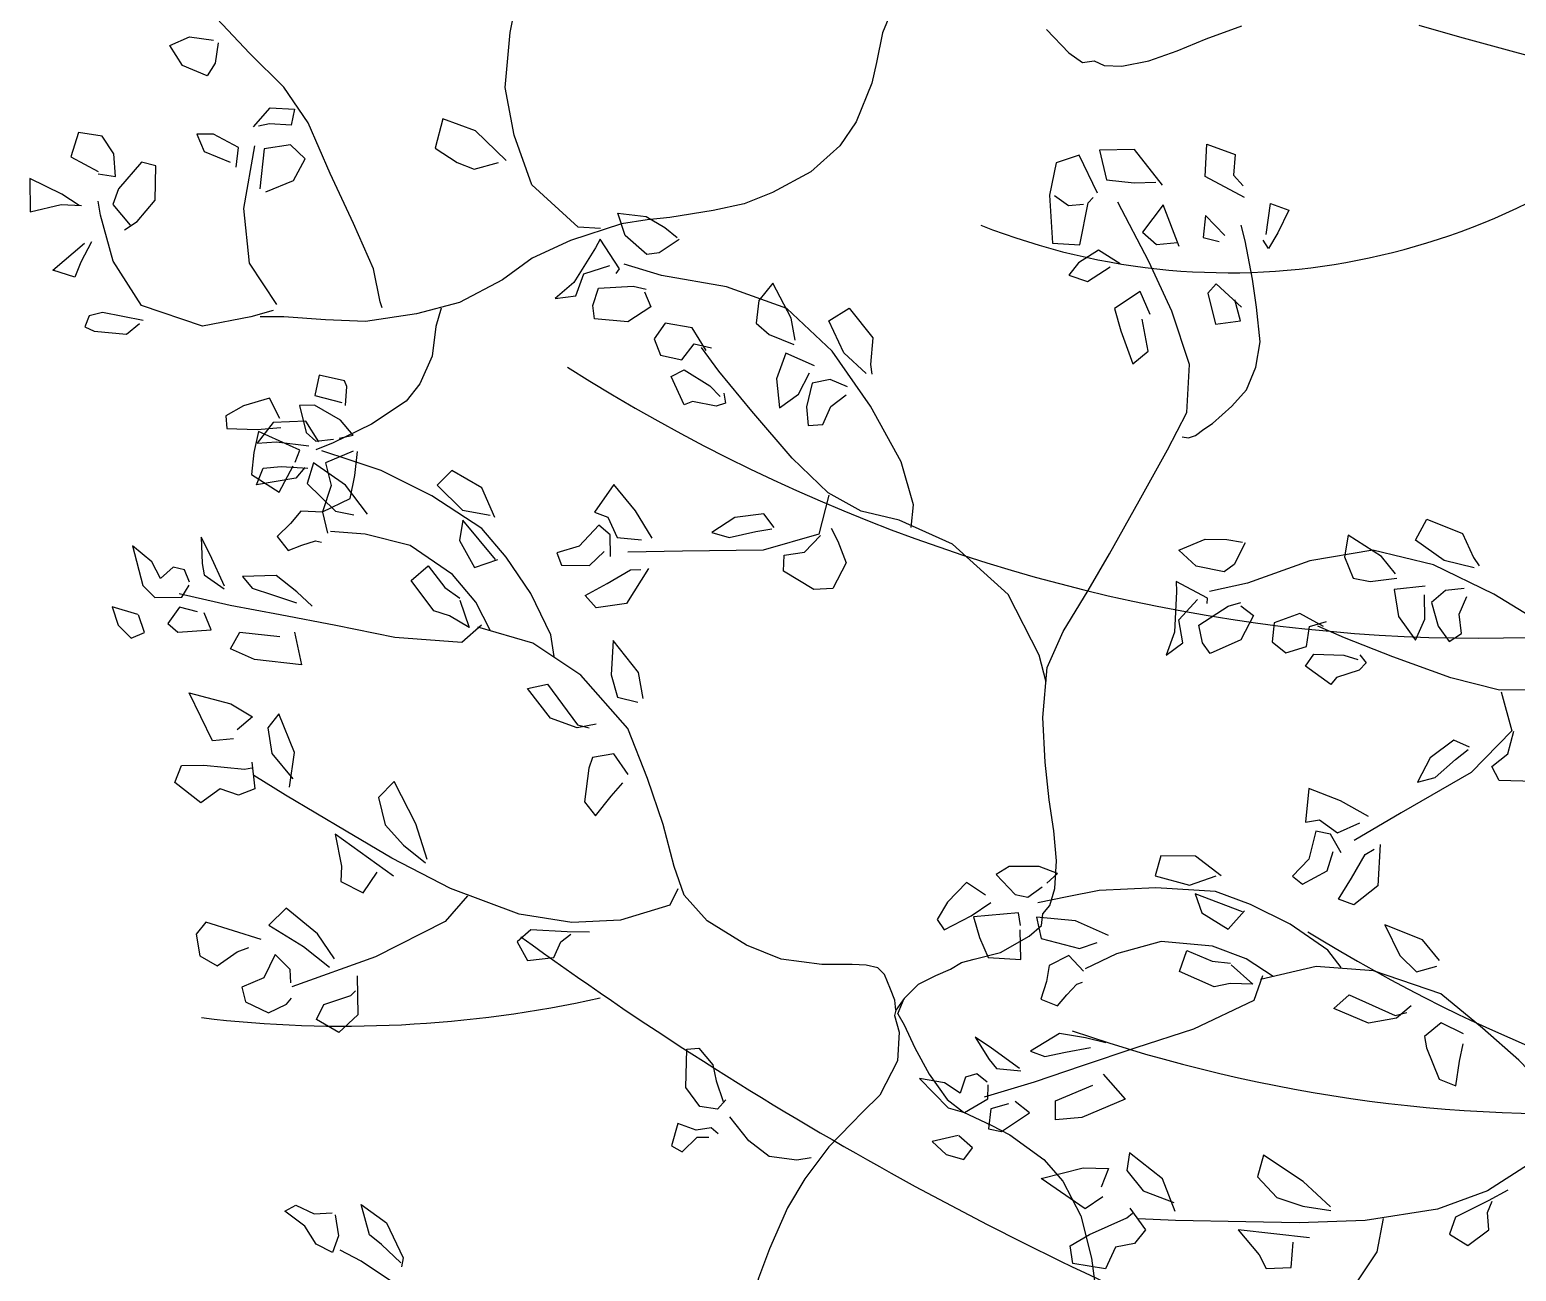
# Model space of a CAD drawing. Header units: millimetres. Extents: x 87938 to 265635, y 330093 to 434310.
# Drawn here: x 233234 to 234988, y 370908 to 372373 of the extents above; entities that cross this region are included whole.
import ezdxf

# ---------------------------------------------------------------- set-up
doc = ezdxf.new("R2010")
doc.units = ezdxf.units.MM

# ---------------------------------------------------------------- blocks, each defined once
blk = doc.blocks.new('A$C02942DF4')
at = {"linetype": 'Continuous'}
for p, q in [((1016.9, 5092), (1025.6, 5135.1)), ((797.1, 5074.4), (765.1, 5108.5)), ((729.9, 5080.8), (746.7, 5088.3)), ((746.7, 5088.3), (766.8, 5085.3)), ((1012.5, 5045.6), (1016.9, 5092)), ((740.7, 5064), (729.9, 5080.8)), ((770.7, 5083.2), (768.2, 5066.1)), ((826.2, 5045.7), (797.1, 5074.4)), ((761.5, 5055.3), (740.7, 5064)), ((768.2, 5066.1), (761.5, 5055.3)), ((846.5, 5015.7), (826.2, 5045.7)), ((1020.3, 5005.4), (1012.5, 5045.6)), ((800.6, 5012.4), (814.7, 5028.4)), ((814.7, 5028.4), (835, 5027.2)), ((835, 5027.2), (832.4, 5013.9)), ((814.1, 5014.8), (804.7, 5012.8)), ((832.4, 5013.9), (814.1, 5014.8)), ((865.1, 4973), (846.5, 5015.7)), ((960.2, 5019), (953.7, 4994.3)), ((987.6, 5008.9), (960.2, 5019)), ((653, 5007.6), (646.6, 4987.1)), ((673, 5004.6), (653, 5007.6)), ((682.9, 4989.7), (673, 5004.6)), ((766.9, 5006.1), (752.9, 5006.3)), ((752.9, 5006.3), (758.9, 4991.5)), ((787.8, 4994.9), (766.9, 5006.1)), ((1013.4, 4984.1), (987.6, 5008.9)), ((1035.1, 4963.4), (1020.3, 5005.4)), ((646.6, 4987.1), (669.7, 4974.6)), ((684.3, 4970.6), (682.9, 4989.7)), ((758.9, 4991.5), (780.8, 4982.6)), ((786, 4978.3), (787.8, 4994.9)), ((809.5, 4993.9), (806, 4960.1)), ((831.7, 4997.2), (809.5, 4993.9)), ((844.1, 4985.5), (831.7, 4997.2)), ((953.7, 4994.3), (972.2, 4982.3)), ((1496.3, 4988.6), (1477.1, 4982)), ((1511.8, 4956.6), (1496.3, 4988.6)), ((1543.1, 4993.4), (1513.4, 4992.8)), ((1513.4, 4992.8), (1519.4, 4967.6)), ((1566.5, 4963.1), (1543.1, 4993.4)), ((1602.6, 4970.4), (1603.9, 4997.8)), ((1603.9, 4997.8), (1627.9, 4989.2)), ((1627.9, 4989.2), (1626.3, 4971.7)), ((706.2, 4982.5), (686.8, 4960)), ((718.2, 4979.4), (706.2, 4982.5)), ((717.7, 4950.6), (718.2, 4979.4)), ((834.3, 4967.2), (844.1, 4985.5)), ((972.2, 4982.3), (986.4, 4976.6)), ((986.4, 4976.6), (1007.1, 4982.3)), ((1477.1, 4982), (1471.3, 4954.9)), ((639.1, 4955.7), (612, 4968.8)), ((612, 4968.8), (612.2, 4940.8)), ((669.7, 4972.9), (684.3, 4970.6)), ((810.9, 4957.5), (834.3, 4967.2)), ((884.9, 4930.8), (865.1, 4973)), ((1074.1, 4927.8), (1035.1, 4963.4)), ((1519.4, 4967.6), (1542.8, 4965.1)), ((1542.8, 4965.1), (1560.9, 4965.7)), ((1635.8, 4952.9), (1602.6, 4970.4)), ((1626.3, 4971.7), (1634.5, 4962.6)), ((653.6, 4946.1), (639.1, 4955.7)), ((686.8, 4960), (682.1, 4947)), ((702.5, 4932.7), (717.7, 4950.6)), ((1471.3, 4954.9), (1473.9, 4914.3)), ((1487.4, 4945.8), (1475.7, 4954.3)), ((1504, 4948.4), (1508.1, 4952.8)), ((612.2, 4940.8), (638.4, 4946.9)), ((638.4, 4946.9), (655.5, 4946.1)), ((682.1, 4947), (696.7, 4929.6)), ((1113.7, 4920.8), (1107.5, 4939.7)), ((1107.5, 4939.7), (1131.6, 4936.9)), ((1131.6, 4936.9), (1147.3, 4927.5)), ((1500.1, 4946.8), (1487.4, 4945.8)), ((1497, 4912.9), (1504, 4948.4)), ((1567.1, 4946.6), (1549.7, 4923.6)), ((1580.6, 4911.5), (1567.1, 4946.6)), ((1602.9, 4937.7), (1600.9, 4919.1)), ((1619.1, 4920.8), (1602.9, 4937.7)), ((1654, 4921.6), (1657.6, 4947.7)), ((1657.6, 4947.7), (1673, 4942.2)), ((1673, 4942.2), (1663.7, 4923.1)), ((691.8, 4925.6), (702.5, 4932.7)), ((901.6, 4892.6), (884.9, 4930.8)), ((1092.9, 4926.6), (1074.1, 4927.8)), ((1147.3, 4927.5), (1157.6, 4919)), ((1549.7, 4923.6), (1561.6, 4913.2)), ((631.5, 4891.7), (658.1, 4914.4)), ((664.1, 4915.5), (655.1, 4898.3)), ((1092.6, 4917.7), (1088.7, 4910.3)), ((1108.9, 4892.6), (1092.6, 4917.7)), ((1132, 4904.9), (1113.7, 4920.8)), ((1159.2, 4917.5), (1142.3, 4906.1)), ((1473.9, 4914.3), (1497, 4912.9)), ((1561.6, 4913.2), (1579.1, 4914.9)), ((1600.9, 4919.1), (1614.3, 4915.7)), ((1655.9, 4909.9), (1651.3, 4916.8)), ((1663.7, 4923.1), (1655.9, 4909.9)), ((1088.7, 4910.3), (1070.5, 4881.3)), ((1142.3, 4906.1), (1132, 4904.9)), ((1512.7, 4908.4), (1495.9, 4897.8)), ((1531, 4896.9), (1512.7, 4908.4)), ((650.1, 4885.7), (631.5, 4891.7)), ((655.1, 4898.3), (650.1, 4885.7)), ((907.2, 4864.9), (901.6, 4892.6)), ((1072.1, 4870), (1078.9, 4888.4)), ((1078.9, 4888.4), (1100.9, 4895.6)), ((1106.2, 4888.9), (1108.9, 4892.6)), ((1144.4, 4887), (1112.9, 4896.5)), ((1199.3, 4877.4), (1144.4, 4887)), ((1495.9, 4897.8), (1487.6, 4887.4)), ((1487.6, 4887.4), (1503.3, 4881.9)), ((1503.3, 4881.9), (1522.6, 4894.5)), ((1070.5, 4881.3), (1054.8, 4867.6)), ((1086.5, 4861.8), (1091.3, 4876.3)), ((1091.3, 4876.3), (1120.5, 4878)), ((1120.5, 4878), (1131.6, 4875.5)), ((1249.9, 4859.3), (1199.3, 4877.4)), ((1238.1, 4880.5), (1226.5, 4865.9)), ((1253.8, 4851), (1238.1, 4880.5)), ((1547.8, 4873.7), (1526.2, 4859.3)), ((1556.3, 4854.1), (1547.8, 4873.7)), ((1611.8, 4880.1), (1604.7, 4872.1)), ((1633.2, 4860.4), (1611.8, 4880.1)), ((909.1, 4859.7), (907.2, 4864.9)), ((1054.8, 4867.6), (1072.1, 4870)), ((1087.8, 4850.7), (1086.5, 4861.8)), ((1130, 4873.2), (1135.3, 4860.7)), ((1226.5, 4865.9), (1224.1, 4846.8)), ((1604.7, 4872.1), (1611.3, 4846)), ((1632.4, 4848.9), (1627.5, 4866.6)), ((662, 4853.2), (658.4, 4843.9)), ((673.3, 4855.9), (662, 4853.2)), ((707.6, 4849.2), (673.3, 4855.9)), ((1115.9, 4848.1), (1087.8, 4850.7)), ((1135.3, 4860.7), (1115.9, 4848.1)), ((1288.3, 4823.3), (1249.9, 4859.3)), ((1256.9, 4832.6), (1253.8, 4851)), ((1285.4, 4849), (1302.5, 4859.6)), ((1298.1, 4822), (1285.4, 4849)), ((1302.5, 4859.6), (1322.6, 4834.5)), ((1526.2, 4859.3), (1531.4, 4840.5)), ((1554.4, 4823.2), (1549.5, 4850.2)), ((1611.3, 4846), (1632.4, 4848.9)), ((658.4, 4843.9), (666.3, 4840.1)), ((666.3, 4840.1), (693.5, 4837.7)), ((693.5, 4837.7), (704.4, 4846.5)), ((1147.6, 4846.9), (1138.1, 4833.8)), ((1170.2, 4843), (1147.6, 4846.9)), ((1182.1, 4823.8), (1170.2, 4843)), ((1224.1, 4846.8), (1235, 4837.5)), ((1235, 4837.5), (1255.9, 4828.9)), ((1531.4, 4840.5), (1541.6, 4812.6)), ((1138.1, 4833.8), (1143.6, 4819.9)), ((1161.4, 4815.9), (1172, 4829.4)), ((1172, 4829.4), (1186.4, 4826.2)), ((1192.8, 4806.6), (1178.2, 4826.4)), ((1320.5, 4777), (1288.3, 4823.3)), ((1322.6, 4834.5), (1320.6, 4812.1)), ((1541.6, 4812.6), (1554.4, 4823.2)), ((1143.6, 4819.9), (1161.4, 4815.9)), ((1249.3, 4821.6), (1241.2, 4800)), ((1273.4, 4811.1), (1249.3, 4821.6)), ((1317, 4804.4), (1298.1, 4822)), ((1320.6, 4812.1), (1321.7, 4803.8)), ((855.9, 4803.2), (852.3, 4786)), ((877.1, 4798.3), (855.9, 4803.2)), ((879.1, 4793.5), (877.1, 4798.3)), ((1152.5, 4802), (1163.5, 4807.5)), ((1163.5, 4778.1), (1152.5, 4802)), ((1163.5, 4807.5), (1185.1, 4794.1)), ((1220.4, 4772.8), (1192.8, 4806.6)), ((1241.2, 4800), (1243.9, 4775.6)), ((1259.7, 4787.1), (1269.2, 4805.1)), ((1286.6, 4799.4), (1271.3, 4796.4)), ((1301.2, 4793.4), (1286.6, 4799.4)), ((852.3, 4786), (875.1, 4780)), ((878, 4777.4), (879.1, 4793.5)), ((1185.1, 4794.1), (1193.7, 4785.2)), ((1196.9, 4787.8), (1198.4, 4779.4)), ((1243.9, 4775.6), (1259.7, 4787.1)), ((1271.3, 4796.4), (1266.5, 4776.4)), ((1287, 4776.6), (1300, 4786.4)), ((792.1, 4777.2), (777.2, 4768.7)), ((814.1, 4783.6), (792.1, 4777.2)), ((822.8, 4766.7), (814.1, 4783.6)), ((852, 4777.8), (839.3, 4777.4)), ((839.3, 4777.4), (844.8, 4754.7)), ((873.9, 4765.2), (852, 4777.8)), ((1170.5, 4780.9), (1163.5, 4778.1)), ((1190.4, 4777), (1170.5, 4780.9)), ((1198.4, 4779.4), (1190.4, 4777)), ((1266.5, 4776.4), (1268.1, 4760.6)), ((1280.4, 4761.4), (1287, 4776.6)), ((1346.5, 4730.1), (1320.5, 4777)), ((777.2, 4768.7), (778.1, 4758.1)), ((817.1, 4763.1), (803.7, 4745.8)), ((844.7, 4764.2), (817.1, 4763.1)), ((855.6, 4746.8), (844.7, 4764.2)), ((884.6, 4752.6), (873.9, 4765.2)), ((1254.5, 4733.2), (1220.4, 4772.8)), ((1268.1, 4760.6), (1280.4, 4761.4)), ((778.1, 4758.1), (803.7, 4757.4)), ((804.9, 4755.6), (800.9, 4737.8)), ((803.7, 4757.4), (823.6, 4759)), ((839.6, 4739.9), (804.9, 4755.6)), ((844.8, 4754.7), (853.2, 4747.5)), ((853.2, 4747.5), (868, 4749.2)), ((872.8, 4749.9), (884.6, 4752.6)), ((800.9, 4737.8), (798.9, 4719.5)), ((803.7, 4745.8), (819.9, 4747)), ((819.9, 4747), (847.3, 4743.6)), ((835.8, 4729.8), (839.6, 4739.9)), ((882.1, 4731.6), (858, 4739.2)), ((884.6, 4739.1), (861.3, 4729.1)), ((886, 4718.6), (888.2, 4738.7)), ((803.2, 4710.8), (808.6, 4724.6)), ((808.6, 4724.6), (823.9, 4726.2)), ((822.1, 4704.6), (833.9, 4726.6)), ((823.9, 4726.2), (846.2, 4724.7)), ((843.8, 4725.3), (836.2, 4716.3)), ((851.2, 4729.2), (845.8, 4711.7)), ((878.2, 4710.5), (851.2, 4729.2)), ((861.3, 4729.1), (866, 4710.2)), ((908.1, 4722.8), (882.1, 4731.6)), ((1284.8, 4704), (1254.5, 4733.2)), ((1356.8, 4693.9), (1346.5, 4730.1)), ((798.9, 4719.5), (822.1, 4704.6)), ((836.2, 4716.3), (803.2, 4710.8)), ((845.8, 4711.7), (869.7, 4688.5)), ((896.5, 4686), (878.2, 4710.5)), ((881.9, 4699.2), (886, 4718.6)), ((950.9, 4701.3), (908.1, 4722.8)), ((967.8, 4722.7), (955.3, 4710.4)), ((993.1, 4708.2), (967.8, 4722.7)), ((1104.3, 4710.9), (1087.9, 4687.6)), ((1122.5, 4688.7), (1104.3, 4710.9)), ((866, 4710.2), (858.8, 4687.8)), ((858.8, 4687.8), (881.9, 4699.2)), ((993, 4673.9), (950.9, 4701.3)), ((955.3, 4710.4), (976.7, 4689.3)), ((1003.9, 4683.2), (993.1, 4708.2)), ((1312.7, 4688.6), (1284.8, 4704)), ((840.4, 4688.5), (831.8, 4678.1)), ((859.1, 4687.7), (840.4, 4688.5)), ((863.3, 4670), (859.1, 4687.7)), ((869.7, 4688.5), (885.2, 4685.5)), ((976.7, 4689.3), (1000, 4685.2)), ((1087.9, 4687.6), (1099.2, 4683.5)), ((1136.5, 4665.6), (1122.5, 4688.7)), ((1230.6, 4686.3), (1206.1, 4683.2)), ((1239.3, 4674.7), (1230.6, 4686.3)), ((1344.6, 4681), (1312.7, 4688.6)), ((1354.7, 4674.7), (1356.8, 4693.9)), ((831.8, 4678.1), (820.4, 4667.1)), ((977.1, 4680.8), (974.2, 4663.9)), ((1004.4, 4647.7), (977.1, 4680.8)), ((1013.4, 4649.8), (993, 4673.9)), ((1091.6, 4676.6), (1074.9, 4659.1)), ((1101.2, 4668.5), (1091.6, 4676.6)), ((1099.2, 4683.5), (1106.9, 4666.4)), ((1206.1, 4683.2), (1186.7, 4670.5)), ((1224, 4671.4), (1237.5, 4673.5)), ((1287.4, 4674.2), (1293.1, 4663.1)), ((1389.6, 4660.7), (1344.6, 4681)), ((1779.7, 4664.1), (1789.5, 4681.7)), ((1789.5, 4681.7), (1819.3, 4669.7)), ((763.9, 4651.6), (756.5, 4666.5)), ((756.5, 4666.5), (757.3, 4644.4)), ((820.4, 4667.1), (829.8, 4655.4)), ((841.4, 4659.8), (852.9, 4663.4)), ((852.9, 4663.4), (857.9, 4662.4)), ((974.2, 4663.9), (986.9, 4641)), ((1101.3, 4650.3), (1101.2, 4668.5)), ((1106.9, 4666.4), (1127.6, 4664.4)), ((1186.7, 4670.5), (1201.5, 4666.4)), ((1201.5, 4666.4), (1224, 4671.4)), ((1264.8, 4653.9), (1278.4, 4668)), ((1293.1, 4663.1), (1300, 4645)), ((1436.4, 4618.2), (1389.6, 4660.7)), ((1580.3, 4655.6), (1602.6, 4665)), ((1602.6, 4665), (1620.9, 4664.5)), ((1620.9, 4664.5), (1634, 4662.3)), ((1636.2, 4661.7), (1627.1, 4643.5)), ((1723.1, 4668.3), (1720.1, 4649.9)), ((1751.2, 4650.3), (1723.1, 4668.3)), ((1804.1, 4646.8), (1779.7, 4664.1)), ((1819.3, 4669.7), (1828.6, 4649.3)), ((715, 4645.8), (698.6, 4659.4)), ((698.6, 4659.4), (707.4, 4625.8)), ((776, 4625.2), (763.9, 4651.6)), ((829.8, 4655.4), (841.4, 4659.8)), ((986.9, 4641), (1006.5, 4647.8)), ((1034.4, 4619), (1013.4, 4649.8)), ((1074.9, 4659.1), (1056.1, 4653.3)), ((1056.1, 4653.3), (1060.1, 4643.1)), ((1083.6, 4642.8), (1096.1, 4654.5)), ((1247.2, 4637.8), (1247.8, 4651.3)), ((1247.8, 4651.3), (1264.8, 4653.9)), ((1594.9, 4642.2), (1580.3, 4655.6)), ((1743.8, 4655.6), (1690.8, 4646.5)), ((1720.1, 4649.9), (1727.4, 4632.1)), ((1794.9, 4643.2), (1743.8, 4655.6)), ((1762.9, 4635.8), (1751.2, 4650.3)), ((1828.6, 4649.3), (1833.6, 4642.5)), ((722.2, 4631.8), (715, 4645.8)), ((732.8, 4641.3), (722.2, 4631.8)), ((742.5, 4638.9), (732.8, 4641.3)), ((746.6, 4628.7), (742.5, 4638.9)), ((757.3, 4644.4), (758.9, 4634.7)), ((933.5, 4630), (947.7, 4642.5)), ((947.7, 4642.5), (961.7, 4624.1)), ((1060.1, 4643.1), (1083.6, 4642.8)), ((1098.6, 4627.4), (1118.2, 4638.9)), ((1133.3, 4640.3), (1114.8, 4610.8)), ((1118.2, 4638.9), (1127.1, 4639.4)), ((1272.8, 4622.5), (1247.2, 4637.8)), ((1300, 4645), (1288.9, 4623.3)), ((1618.7, 4637.4), (1594.9, 4642.2)), ((1627.1, 4643.5), (1618.7, 4637.4)), ((1690.8, 4646.5), (1638.2, 4627.8)), ((1845.7, 4618.6), (1794.9, 4643.2)), ((1829.2, 4640.8), (1804.1, 4646.8)), ((707.4, 4625.8), (717.3, 4615.7)), ((740.2, 4616), (746.4, 4626.2)), ((758.9, 4634.7), (775.9, 4623)), ((819.7, 4634.4), (791.3, 4633.4)), ((791.3, 4633.4), (799.5, 4623.5)), ((799.5, 4623.5), (816.5, 4618.1)), ((837.1, 4620.5), (819.7, 4634.4)), ((952.4, 4604.4), (933.5, 4630)), ((961.7, 4624.1), (974.4, 4615.2)), ((1080.1, 4617.5), (1098.6, 4627.4)), ((1288.9, 4623.3), (1272.8, 4622.5)), ((1604.6, 4615.3), (1578.1, 4629.1)), ((1578.1, 4629.1), (1578.3, 4620.7)), ((1638.2, 4627.8), (1606.2, 4620.7)), ((1727.4, 4632.1), (1741.5, 4629.3)), ((1741.5, 4629.3), (1764, 4632.1)), ((1787.9, 4625.2), (1761.7, 4622.5)), ((1820.8, 4623.4), (1805.1, 4621.5)), ((717.3, 4615.7), (740.2, 4616)), ((781, 4609.1), (738, 4618.8)), ((816.5, 4618.1), (836.8, 4611.2)), ((849.9, 4608.3), (837.1, 4620.5)), ((974.3, 4613.6), (982.2, 4590.5)), ((1051.1, 4584.3), (1034.4, 4619)), ((1089.2, 4606.9), (1080.1, 4617.5)), ((1114.8, 4610.8), (1089.2, 4606.9)), ((1462.7, 4567), (1436.4, 4618.2)), ((1578.3, 4620.7), (1576.7, 4586.6)), ((1580.5, 4596.9), (1596.2, 4614)), ((1604.1, 4610.8), (1604.6, 4615.3)), ((1621.9, 4608.3), (1632.7, 4611.6)), ((1761.7, 4622.5), (1765.4, 4599.7)), ((1787.8, 4597.5), (1787.3, 4617.9)), ((1805.1, 4621.5), (1793.3, 4611.4)), ((1793.3, 4611.4), (1798.9, 4591.6)), ((1816.7, 4601.8), (1823.2, 4616.7)), ((1891.3, 4590.6), (1845.7, 4618.6)), ((703.2, 4601.3), (681.5, 4607.8)), ((681.5, 4607.8), (686.5, 4592.3)), ((708.6, 4586.3), (703.6, 4601)), ((738.2, 4607.6), (728.3, 4593.7)), ((753.3, 4603.7), (738.2, 4607.6)), ((764.8, 4588.6), (759, 4602.8)), ((823.1, 4601.2), (781, 4609.1)), ((869.9, 4592.2), (823.1, 4601.2)), ((965.8, 4600.2), (952.4, 4604.4)), ((982.2, 4590.5), (965.8, 4600.2)), ((1597.3, 4592.4), (1621.9, 4608.3)), ((1632.6, 4608.8), (1643.3, 4600.5)), ((1643.3, 4600.5), (1632.6, 4580)), ((1682.3, 4602.3), (1660.8, 4594.5)), ((1702.2, 4591.3), (1682.3, 4602.3)), ((1765.4, 4599.7), (1779.7, 4579.7)), ((1818.5, 4585.3), (1816.7, 4601.8)), ((686.5, 4592.3), (697.4, 4581.4)), ((697.4, 4581.4), (708.6, 4586.3)), ((728.3, 4593.7), (736.7, 4586.5)), ((736.7, 4586.5), (764.8, 4588.6)), ((781.1, 4572.6), (788.9, 4586.6)), ((788.9, 4586.6), (822.8, 4582.8)), ((835, 4586.5), (840.9, 4558.9)), ((919.7, 4582), (869.9, 4592.2)), ((992.6, 4592.5), (976.1, 4577.9)), ((1576.7, 4586.6), (1569.8, 4567)), ((1583.7, 4577.5), (1580.5, 4596.9)), ((1600.3, 4577.4), (1597.3, 4592.4)), ((1660.8, 4594.5), (1658.9, 4578.5)), ((1688, 4574.3), (1690.6, 4591.3)), ((1690.6, 4591.3), (1704.7, 4595.6)), ((1720, 4581.7), (1697.5, 4591.7)), ((1779.7, 4579.7), (1787.8, 4597.5)), ((1798.9, 4591.6), (1808.1, 4578.6)), ((1808.1, 4578.6), (1818.5, 4585.3)), ((976.1, 4577.9), (919.7, 4582)), ((1053.8, 4566.1), (1051.1, 4584.3)), ((1103.6, 4579.5), (1101.9, 4550.5)), ((1124.9, 4552.6), (1103.6, 4579.5)), ((1569.8, 4567), (1583.7, 4577.5)), ((1606.8, 4568.4), (1600.3, 4577.4)), ((1632.6, 4580), (1606.8, 4568.4)), ((1658.9, 4578.5), (1670.5, 4569.1)), ((1670.5, 4569.1), (1688, 4574.3)), ((1760.7, 4565.8), (1720, 4581.7)), ((801.3, 4563.4), (781.1, 4572.6)), ((840.9, 4558.9), (801.3, 4563.4)), ((1468.6, 4544.3), (1462.7, 4567)), ((1687.2, 4557.8), (1694, 4568)), ((1694, 4568), (1719.4, 4567)), ((1719.4, 4567), (1731.2, 4563.5)), ((1738.2, 4560.7), (1732.4, 4554.6)), ((1732.8, 4567.3), (1738.2, 4560.7)), ((1809.7, 4548), (1760.7, 4565.8)), ((1101.9, 4550.5), (1107.4, 4531.6)), ((1128.8, 4530.6), (1124.9, 4552.6)), ((1708.4, 4542.4), (1687.2, 4557.8)), ((1713.2, 4548.3), (1708.4, 4542.4)), ((1732.4, 4554.6), (1713.2, 4548.3)), ((1850.5, 4537.6), (1809.7, 4548)), ((765.9, 4495), (746.3, 4535.5)), ((746.3, 4535.5), (781.5, 4526.1)), ((1031.4, 4539.1), (1048.4, 4542.8)), ((1050.7, 4514), (1031.4, 4539.1)), ((1048.4, 4542.8), (1073.6, 4508.5)), ((1882.4, 4537.8), (1850.5, 4537.6)), ((781.5, 4526.1), (799.8, 4515.1)), ((1107.4, 4531.6), (1124.5, 4527.4)), ((799.8, 4515.1), (786.7, 4504.3)), ((821.8, 4517.7), (812.5, 4506)), ((835.2, 4485.1), (821.8, 4517.7)), ((1073.4, 4506), (1050.7, 4514)), ((812.5, 4506), (816, 4484.3)), ((1089.3, 4509), (1073.4, 4506)), ((1073.6, 4508.5), (1083.3, 4505.9)), ((1857.7, 4484), (1862.6, 4503.1)), ((783.8, 4496.5), (765.9, 4495)), ((831, 4455.9), (835.2, 4485.1)), ((1812, 4495.5), (1792.2, 4480.7)), ((1825.3, 4489.6), (1812, 4495.5)), ((1813.6, 4479.3), (1824.3, 4487.7)), ((734.3, 4459.9), (739.8, 4474.1)), ((739.8, 4474.1), (758.6, 4474.4)), ((758.6, 4474.4), (792.9, 4471.1)), ((799.1, 4477), (801.6, 4454.5)), ((816, 4484.3), (833.6, 4462.9)), ((1086.3, 4480.9), (1083.2, 4471.8)), ((1104.2, 4484), (1086.3, 4480.9)), ((1116.3, 4466.6), (1104.2, 4484)), ((1792.2, 4480.7), (1781.6, 4460.2)), ((1796.4, 4463.9), (1813.6, 4479.3)), ((1844.2, 4473.4), (1857.7, 4484)), ((1850.3, 4461.4), (1844.2, 4473.4)), ((756.3, 4442.7), (734.3, 4459.9)), ((792.9, 4471.1), (799.1, 4472.3)), ((827.5, 4449.1), (800.7, 4465.8)), ((919.1, 4460.6), (905.9, 4447.2)), ((937.4, 4424.9), (919.1, 4460.6)), ((1083.2, 4471.8), (1079.5, 4443.5)), ((1781.6, 4460.2), (1796.4, 4463.9)), ((1880.1, 4460.6), (1850.3, 4461.4)), ((772.5, 4454.4), (756.3, 4442.7)), ((787.9, 4449.2), (772.5, 4454.4)), ((801.6, 4454.5), (787.9, 4449.2)), ((878.6, 4418.8), (827.5, 4449.1)), ((1088.9, 4431.8), (1102, 4448.4)), ((1102, 4448.4), (1111.7, 4459.5)), ((1689.9, 4454.8), (1687.1, 4426.4)), ((1716.7, 4444.4), (1689.9, 4454.8)), ((905.9, 4447.2), (911.4, 4424)), ((1079.5, 4443.5), (1088.9, 4431.8)), ((1740.2, 4431.2), (1716.7, 4444.4)), ((911.4, 4424), (926.9, 4406.9)), ((946.8, 4394.8), (937.4, 4424.9)), ((1687.1, 4426.4), (1699, 4428.4)), ((1699, 4428.4), (1714, 4417.3)), ((1714, 4417.3), (1733, 4425.7)), ((918.5, 4380.9), (869.5, 4416.3)), ((869.5, 4416.3), (874.7, 4389.3)), ((917.2, 4396), (878.6, 4418.8)), ((1695.7, 4418.7), (1689.8, 4395.3)), ((1708.1, 4416.3), (1695.7, 4418.7)), ((1717.1, 4400.6), (1708.1, 4416.3)), ((926.9, 4406.9), (945.6, 4392.1)), ((1565.3, 4398), (1560.4, 4381.1)), ((1594.4, 4397.8), (1565.3, 4398)), ((1616.1, 4381.3), (1594.4, 4397.8)), ((1705.4, 4385.3), (1710.5, 4401.7)), ((1726, 4379.3), (1737.4, 4399)), ((1737.4, 4399), (1744.9, 4403.7)), ((1749.9, 4407.6), (1748.2, 4372.8)), ((874.7, 4389.3), (874.1, 4376.4)), ((966.6, 4370.4), (917.2, 4396)), ((1437.3, 4389), (1426.5, 4382.4)), ((1462.6, 4388.9), (1437.3, 4389)), ((1478.1, 4383.2), (1462.6, 4388.9)), ((1689.8, 4395.3), (1676.2, 4380.9)), ((1684.7, 4374.1), (1705.4, 4385.3)), ((874.1, 4376.4), (892.9, 4366.8)), ((892.9, 4366.8), (904.7, 4384.3)), ((1401.5, 4375.5), (1385.5, 4359.1)), ((1417.3, 4365), (1401.5, 4375.5)), ((1426.5, 4382.4), (1442.4, 4365.4)), ((1469.2, 4375), (1478.1, 4383.2)), ((1560.4, 4381.1), (1589.4, 4373.3)), ((1589.4, 4373.3), (1611.7, 4381.1)), ((1676.2, 4380.9), (1684.7, 4374.1)), ((1714.8, 4361.6), (1726, 4379.3)), ((1748.2, 4372.8), (1727.9, 4356.8)), ((1024.4, 4348.8), (966.6, 4370.4)), ((1158.2, 4370.3), (1151.4, 4356.4)), ((1442.4, 4365.4), (1453.2, 4363.2)), ((1453.2, 4363.2), (1465.3, 4372)), ((1486.2, 4363.6), (1461.5, 4358.4)), ((1513.2, 4368.7), (1486.2, 4363.6)), ((1561.1, 4371), (1513.2, 4368.7)), ((1611.2, 4367.9), (1561.1, 4371)), ((1634, 4350.7), (1594, 4366)), ((1594, 4366), (1599.7, 4349.9)), ((1640.8, 4356.9), (1611.2, 4367.9)), ((1727.9, 4356.8), (1714.8, 4361.6)), ((828.1, 4353.9), (813.4, 4339.5)), ((854.5, 4332.4), (828.1, 4353.9)), ((1068.7, 4341.7), (1024.4, 4348.8)), ((1151.4, 4356.4), (1109.8, 4343.9)), ((1385.5, 4359.1), (1376.7, 4344.3)), ((1382.6, 4335.6), (1405.3, 4347.5)), ((1405.3, 4347.5), (1421.8, 4358.7)), ((1445.2, 4350), (1407.2, 4346.6)), ((1446.9, 4339.3), (1445.2, 4350)), ((1599.7, 4349.9), (1622, 4336.2)), ((1622, 4336.2), (1635.7, 4351.8)), ((1674.2, 4340.5), (1640.8, 4356.9)), ((760.3, 4342), (752.1, 4332.1)), ((807.1, 4327.6), (760.3, 4342)), ((813.4, 4339.5), (842.8, 4321.7)), ((1034.4, 4335.6), (1022.8, 4325.5)), ((1065, 4334), (1034.4, 4335.6)), ((1109.8, 4343.9), (1068.7, 4341.7)), ((1376.7, 4344.3), (1382.6, 4335.6)), ((1407.2, 4346.6), (1412.5, 4329.1)), ((1447.2, 4310.6), (1446.7, 4335.6)), ((1493.2, 4343.3), (1460.5, 4346.3)), ((1460.5, 4346.3), (1464.4, 4328.4)), ((1521.2, 4331), (1493.2, 4343.3)), ((1705.8, 4318.4), (1674.2, 4340.5)), ((1785.7, 4327.1), (1754, 4340)), ((1754, 4340), (1766.7, 4313.9)), ((752.1, 4332.1), (755.2, 4313.8)), ((868.7, 4311.3), (854.5, 4332.4)), ((1022.8, 4325.5), (1031.5, 4309.7)), ((1053.6, 4312.2), (1059.6, 4325.5)), ((1059.6, 4325.5), (1068, 4332.1)), ((1083.8, 4333.7), (1065, 4334)), ((1412.5, 4329.1), (1419.7, 4312.2)), ((1464.4, 4328.4), (1496.6, 4320)), ((1496.6, 4320), (1511.6, 4325)), ((1799.9, 4309.9), (1785.7, 4327.1)), ((755.2, 4313.8), (769.9, 4305.3)), ((769.9, 4305.3), (786.8, 4317)), ((786.8, 4317), (796.7, 4320.9)), ((818.8, 4314.9), (809.2, 4295.3)), ((831.5, 4302.2), (818.8, 4314.9)), ((842.8, 4321.7), (864.5, 4304.2)), ((1031.5, 4309.7), (1053.6, 4312.2)), ((1419.7, 4312.2), (1447.2, 4310.6)), ((1487.8, 4314), (1471.1, 4305.5)), ((1500.1, 4300.7), (1487.8, 4314)), ((1580.9, 4300.4), (1587.2, 4318.2)), ((1587.2, 4318.2), (1608.4, 4309.2)), ((1717.2, 4303.9), (1705.8, 4318.4)), ((1766.7, 4313.9), (1780.7, 4300.2)), ((832.1, 4290.9), (831.5, 4302.2)), ((887.8, 4297), (888.5, 4264)), ((1471.1, 4305.5), (1468.7, 4292.2)), ((1610, 4287.5), (1580.9, 4300.4)), ((1608.4, 4309.2), (1623.8, 4307.6)), ((1624.5, 4306.1), (1642.8, 4289.9)), ((1780.7, 4300.2), (1797.7, 4304.9)), ((809.2, 4295.3), (790.8, 4287.3)), ((790.8, 4287.3), (793.7, 4275)), ((1468.7, 4292.2), (1464.2, 4277.1)), ((1486.1, 4281), (1494.3, 4289.8)), ((1494.3, 4289.8), (1499.2, 4291.5)), ((1623.7, 4290.3), (1610, 4287.5)), ((1642.8, 4289.9), (1623.7, 4290.3)), ((1650.8, 4296.8), (1643.7, 4276)), ((793.7, 4275), (813.2, 4265.6)), ((813.2, 4265.6), (828.4, 4273)), ((828.4, 4273), (832.5, 4278.2)), ((853.7, 4260.2), (859.8, 4272.6)), ((859.8, 4272.6), (882.5, 4280.3)), ((882.5, 4280.3), (886.6, 4284.2)), ((1464.2, 4277.1), (1478.1, 4271.5)), ((1478.1, 4271.5), (1486.1, 4281)), ((1643.7, 4276), (1592.6, 4251.8)), ((1710.9, 4269.3), (1723.9, 4280.9)), ((1723.9, 4280.9), (1762.7, 4263.4)), ((872.4, 4249.2), (853.7, 4260.2)), ((888.5, 4264), (872.4, 4249.2)), ((1740.1, 4257), (1710.9, 4269.3)), ((1763.7, 4261.2), (1740.1, 4257)), ((1762.7, 4263.4), (1772.4, 4265.9)), ((1776.1, 4271.6), (1763.7, 4261.2)), ((1479.7, 4248.3), (1455.4, 4233.5)), ((1501.7, 4244.7), (1479.7, 4248.3)), ((1592.6, 4251.8), (1544.2, 4236.2)), ((1801.4, 4257.2), (1787.3, 4245.7)), ((1820.4, 4248), (1801.4, 4257.2)), ((1164.8, 4202.7), (1165.8, 4235.1)), ((1165.8, 4235.1), (1175.8, 4236)), ((1175.8, 4236), (1187.7, 4221.9)), ((1422.6, 4235.9), (1408.8, 4245.1)), ((1408.8, 4245.1), (1420.4, 4226.3)), ((1446.2, 4218.8), (1422.6, 4235.9)), ((1484.9, 4232.5), (1506, 4236.5)), ((1544.2, 4236.2), (1499, 4221)), ((1518.8, 4240.4), (1501.7, 4244.7)), ((1787.3, 4245.7), (1789.1, 4236.2)), ((1789.1, 4236.2), (1799.7, 4209.7)), ((1817, 4225.1), (1819.9, 4239.6)), ((1187.7, 4221.9), (1190.5, 4208.5)), ((1420.4, 4226.3), (1426.6, 4218.7)), ((1455.4, 4233.5), (1467.4, 4228.8)), ((1467.4, 4228.8), (1484.9, 4232.5)), ((1813.7, 4204.1), (1817, 4225.1)), ((1382.9, 4206.8), (1361.9, 4210.5)), ((1361.9, 4210.5), (1386.1, 4185.6)), ((1400.6, 4211.5), (1396, 4198.1)), ((1410.2, 4214.3), (1400.6, 4211.5)), ((1418.8, 4207.4), (1410.2, 4214.3)), ((1426.6, 4218.7), (1447.1, 4216.8)), ((1499, 4221), (1458.4, 4207.3)), ((1516.6, 4214.1), (1535.2, 4192.9)), ((1799.7, 4209.7), (1813.7, 4204.1)), ((1176.6, 4186.7), (1164.8, 4202.7)), ((1190.5, 4208.5), (1196.4, 4191.1)), ((1396, 4198.1), (1382.9, 4206.8)), ((1458.4, 4207.3), (1416.2, 4194.5)), ((1419.5, 4193.1), (1419.8, 4205.1)), ((1476.4, 4191.5), (1507.8, 4204.8)), ((1191.5, 4184.6), (1176.6, 4186.7)), ((1198.6, 4192.3), (1191.5, 4184.6)), ((1386.1, 4185.6), (1399.7, 4181.6)), ((1399.7, 4181.6), (1419.5, 4193.1)), ((1421.9, 4184.9), (1420.1, 4167.9)), ((1436.9, 4188.9), (1421.9, 4184.9)), ((1454.4, 4181.4), (1442.4, 4190.9)), ((1476.4, 4175.5), (1476.4, 4191.5)), ((1535.2, 4192.9), (1498.5, 4177.4)), ((1158.2, 4172.4), (1152.7, 4153.5)), ((1173.5, 4166.9), (1158.2, 4172.4)), ((1217.9, 4157.9), (1202, 4178)), ((1430.9, 4165.8), (1454.4, 4181.4)), ((1498.5, 4177.4), (1476.4, 4175.5)), ((1161.9, 4148.7), (1174.4, 4161)), ((1186.3, 4168.7), (1173.5, 4166.9)), ((1174.4, 4161), (1184.3, 4160.9)), ((1192.1, 4163.6), (1186.3, 4168.7)), ((1394.5, 4162.2), (1372.4, 4157.2)), ((1406.6, 4151.8), (1395, 4162.1)), ((1420.1, 4167.9), (1430.9, 4165.8)), ((1152.7, 4153.5), (1161.9, 4148.7)), ((1235.1, 4144.5), (1217.9, 4157.9)), ((1372.4, 4157.2), (1384.4, 4146.2)), ((1399.2, 4142), (1406.6, 4151.8)), ((1538.9, 4147.7), (1536.5, 4132.9)), ((1566.6, 4125.9), (1538.9, 4147.7)), ((1258.4, 4141.5), (1235.1, 4144.5)), ((1270.5, 4143.4), (1258.4, 4141.5)), ((1384.4, 4146.2), (1399.2, 4142)), ((1464.4, 4126.1), (1499.6, 4135.2)), ((1499.6, 4135.2), (1521, 4134.6)), ((1521, 4134.6), (1514.9, 4118.7)), ((1651.7, 4145.8), (1646.7, 4127.6)), ((1685.2, 4123.7), (1651.7, 4145.8)), ((1875.1, 4137.9), (1840.4, 4115.7)), ((1501.3, 4100.5), (1464.4, 4126.1)), ((1536.5, 4132.9), (1550.3, 4115.7)), ((1577.3, 4098.4), (1566.6, 4125.9)), ((1646.7, 4127.6), (1662.9, 4110.1)), ((1708.2, 4102.1), (1685.2, 4123.7)), ((1516.2, 4110.5), (1501.3, 4100.5)), ((1550.3, 4115.7), (1576.1, 4105.8)), ((1662.9, 4110.1), (1684.8, 4102.9)), ((1840.4, 4115.7), (1798.4, 4100.2)), ((1857.5, 4116.2), (1841, 4107.2)), ((827, 4098.5), (836.3, 4103.6)), ((843.9, 4086), (827, 4098.5)), ((836.3, 4103.6), (851.8, 4096.4)), ((851.8, 4096.4), (866.9, 4097.2)), ((898.3, 4078.7), (891.3, 4104.3)), ((891.3, 4104.3), (912.7, 4088.7)), ((1536.6, 4092.9), (1541.4, 4097)), ((1539.1, 4101), (1552.3, 4082.7)), ((1684.8, 4102.9), (1708.4, 4099.2)), ((1798.4, 4100.2), (1737.4, 4090.6)), ((1841, 4107.2), (1813.5, 4093.6)), ((1840.5, 4097.3), (1844.5, 4107.1)), ((1841.7, 4082.7), (1840.5, 4097.3)), ((853.4, 4070.7), (843.9, 4086)), ((869.5, 4095.4), (872.3, 4077.9)), ((912.7, 4088.7), (926.6, 4059.1)), ((1505.1, 4078.9), (1536.6, 4092.9)), ((1577.5, 4090.7), (1546, 4092.1)), ((1636.9, 4089.5), (1577.5, 4090.7)), ((1681.8, 4088.6), (1636.9, 4089.5)), ((1737.4, 4090.6), (1681.8, 4088.6)), ((1813.5, 4093.6), (1808.4, 4079.1)), ((872.3, 4077.9), (867.2, 4063.7)), ((908.3, 4070.6), (898.3, 4078.7)), ((1488.9, 4069.4), (1505.1, 4078.9)), ((1552.3, 4082.7), (1543, 4071.3)), ((1690.4, 4076.1), (1630.3, 4082.8)), ((1630.3, 4082.8), (1648.1, 4061.8)), ((1675, 4051.2), (1676.7, 4072.3)), ((1808.4, 4079.1), (1823.8, 4069.6)), ((1823.8, 4069.6), (1841.7, 4082.7)), ((867.2, 4063.7), (853.4, 4070.7)), ((891.2, 4056.3), (873.5, 4065.8)), ((924.6, 4055.1), (908.3, 4070.6)), ((926.6, 4059.1), (925.4, 4051.7)), ((1491.1, 4054.4), (1488.9, 4069.4)), ((1527.1, 4068.3), (1518.7, 4050.1)), ((1543, 4071.3), (1527.1, 4068.3)), ((1648.1, 4061.8), (1653.9, 4050.3)), ((939.5, 4024.2), (891.2, 4056.3)), ((1518.7, 4050.1), (1491.1, 4054.4)), ((1653.9, 4050.3), (1675, 4051.2))]:
    blk.add_line(p, q, dxfattribs=at)
for points in [[(1337.5, 5107.8), (1330.7, 5091.7), (1325.6, 5066.6), (1321.6, 5049.3), (1308.5, 5016.5), (1294.8, 4996.4), (1270.1, 4974.4), (1237.9, 4956.9), (1214, 4947.5), (1188, 4941.8), (1151.5, 4936), (1132.2, 4934), (1110.8, 4930.5), (1067.7, 4916.6), (1035.5, 4901.6), (1010.4, 4883.3), (974.2, 4864.4), (938, 4854.8), (894.9, 4848.2), (861.3, 4849.8), (826, 4852.2), (806.3, 4852.2)], [(1468.7, 5094.5), (1487.8, 5074.7), (1499.2, 5066.7), (1509, 5068.1), (1517.3, 5064), (1532.4, 5063.6), (1555.2, 5068), (1579, 5076.4), (1603.5, 5086.6), (1633.5, 5097.5)], [(1782.5, 5098), (1816.8, 5088.2), (1866.4, 5074.8), (1913.9, 5062.2), (1948.3, 5054.1), (1988.2, 5061.9), (2028.2, 5087.3), (2064, 5116.5)], [(820.1, 4862.6), (797.3, 4897.6), (792.5, 4943.5), (801.7, 4996.3)], [(817, 4857.5), (798.4, 4852.2), (757.5, 4844.5), (706.2, 4861.7), (682.2, 4899.3), (671.7, 4937.9), (669.6, 4949.7)], [(1343.5, 4264.9), (1344.7, 4267.8), (1348.9, 4277.7), (1361, 4289.9), (1375.6, 4297.1), (1387.9, 4302.4), (1397.2, 4308), (1408, 4310.8), (1430.2, 4316.5), (1454.1, 4330.2), (1464.7, 4339.3), (1465.7, 4349), (1471.7, 4356.2), (1475.8, 4370.6), (1477.2, 4393.9), (1474.9, 4419), (1471, 4445.2), (1467.8, 4477), (1465.8, 4514.6), (1469.5, 4556.7), (1483, 4587.2), (1503.9, 4621.5), (1521.8, 4652.4), (1546.9, 4697.2), (1570.9, 4740.2), (1587.2, 4771.5), (1589.4, 4812.1), (1574.6, 4857.1), (1555.1, 4899), (1529, 4948.8)], [(1583.3, 4751.1), (1588.4, 4750.4), (1594.3, 4752.3), (1601.5, 4757.6), (1608.7, 4762.4), (1625.1, 4777), (1637.4, 4790.8), (1645.3, 4809.7), (1648.9, 4831.1), (1645.9, 4860.5), (1642.4, 4884.1), (1636.2, 4916.4), (1632.8, 4929.5)], [(958.8, 4859.5), (954.2, 4844.2), (951, 4819.1), (940.8, 4795.8), (929.1, 4781.3), (899.9, 4761.9), (867.8, 4746.2), (853.2, 4740.1)], [(1285.3, 4702), (1277.1, 4669.1), (1230.1, 4655.5), (1162, 4654.8), (1115.9, 4653.9)], [(1000.4, 4587.7), (987.8, 4611.9), (968.3, 4635), (932.5, 4659.6), (894.6, 4669.2), (865.4, 4671.3)], [(1348.9, 4277.7), (1342, 4268), (1340.9, 4276.3), (1337.5, 4285.7), (1332.2, 4297.9), (1326.8, 4303.6), (1316.8, 4306), (1305.2, 4306.5), (1279.6, 4306.3), (1245.1, 4310.8), (1215.9, 4322.8), (1182.9, 4343.2), (1163.6, 4365), (1155.1, 4388.9), (1145.7, 4424.4), (1132.5, 4463.2), (1116, 4505.4), (1076.3, 4550.3), (1035.9, 4577.2), (989.7, 4590.7)], [(1851.9, 4536.1), (1861, 4503.4), (1826.7, 4468.3), (1767.8, 4434.3), (1728, 4410.8)], [(980.8, 4364.4), (962.2, 4342.8), (903.3, 4312.9), (832.8, 4287.5)], [(1660, 4296.4), (1637.1, 4311.3), (1608.8, 4321.9), (1565.6, 4325.7), (1527.8, 4315.5), (1501.3, 4302.9)], [(2115.9, 4197.8), (2114.7, 4186), (2109.6, 4192.6), (2102, 4199.2), (2091.4, 4207.2), (2083.9, 4209.5), (2074, 4206.6), (2063.7, 4201.4), (2041.4, 4188.7), (2009.2, 4175.6), (1977.9, 4171.7), (1939.1, 4173.2), (1911.6, 4182.7), (1892.4, 4199.4), (1866.8, 4225.7), (1836.2, 4252.9), (1801.2, 4281.6), (1744.4, 4301.2), (1696, 4304.8), (1649.2, 4293.8)], [(1342, 4268), (1340.7, 4263.5), (1344.8, 4249.4), (1343.4, 4225.2), (1328.3, 4196.4), (1313.9, 4182), (1304.4, 4172.5), (1285.5, 4152.9), (1265.1, 4125.8), (1250.7, 4101.5), (1235.3, 4066.8), (1226, 4042.2), (1218.6, 4015.8), (1214.2, 3988.5), (1214.3, 3961), (1215.8, 3920.4), (1209.7, 3879.2), (1186, 3829.6)], [(1343.5, 4264.9), (1349, 4255.7), (1357.8, 4236.3), (1369.9, 4214.1), (1385.1, 4192.6), (1399, 4182.1), (1422.1, 4170.9), (1437.9, 4162.8), (1466.5, 4142.1), (1482.6, 4123.8), (1497.8, 4094.5), (1506.9, 4059), (1510.2, 4033.5)], [(1752.7, 4092.4), (1747.1, 4064.4), (1710.6, 4009.4), (1661.7, 3952.6)]]:
    blk.add_lwpolyline(points, dxfattribs=at)
for centre, major_axis, start_param, end_param in [((1622.7, 5663.1), (0, 773.7), 2.818495, 3.79528), ((1832.7, 6476), (0, 1894.5), 2.645537, 3.482265), ((2674.3, 7457.1), (0, 3678.4), 2.587149, 2.814169), ((2361.7, 5830.8), (0, 1692.5), 2.655893, 3.343058), ((875.9, 5627.9), (0, 1373.4), 3.039533, 3.328242), ((1906.9, 5924.9), (0, 1744.4), 2.857279, 3.202192)]:
    blk.add_ellipse(centre, major_axis=major_axis, ratio=0.85117, start_param=start_param, end_param=end_param)

msp = doc.modelspace()

# ---------------------------------------------------------------- block references
at = {"xscale": 1.4, "yscale": 1.4, "zscale": 1.4}
msp.add_blockref('A$C02942DF4', (232377.2, 365241.3), dxfattribs=at)

doc.saveas('drawing.dxf')
